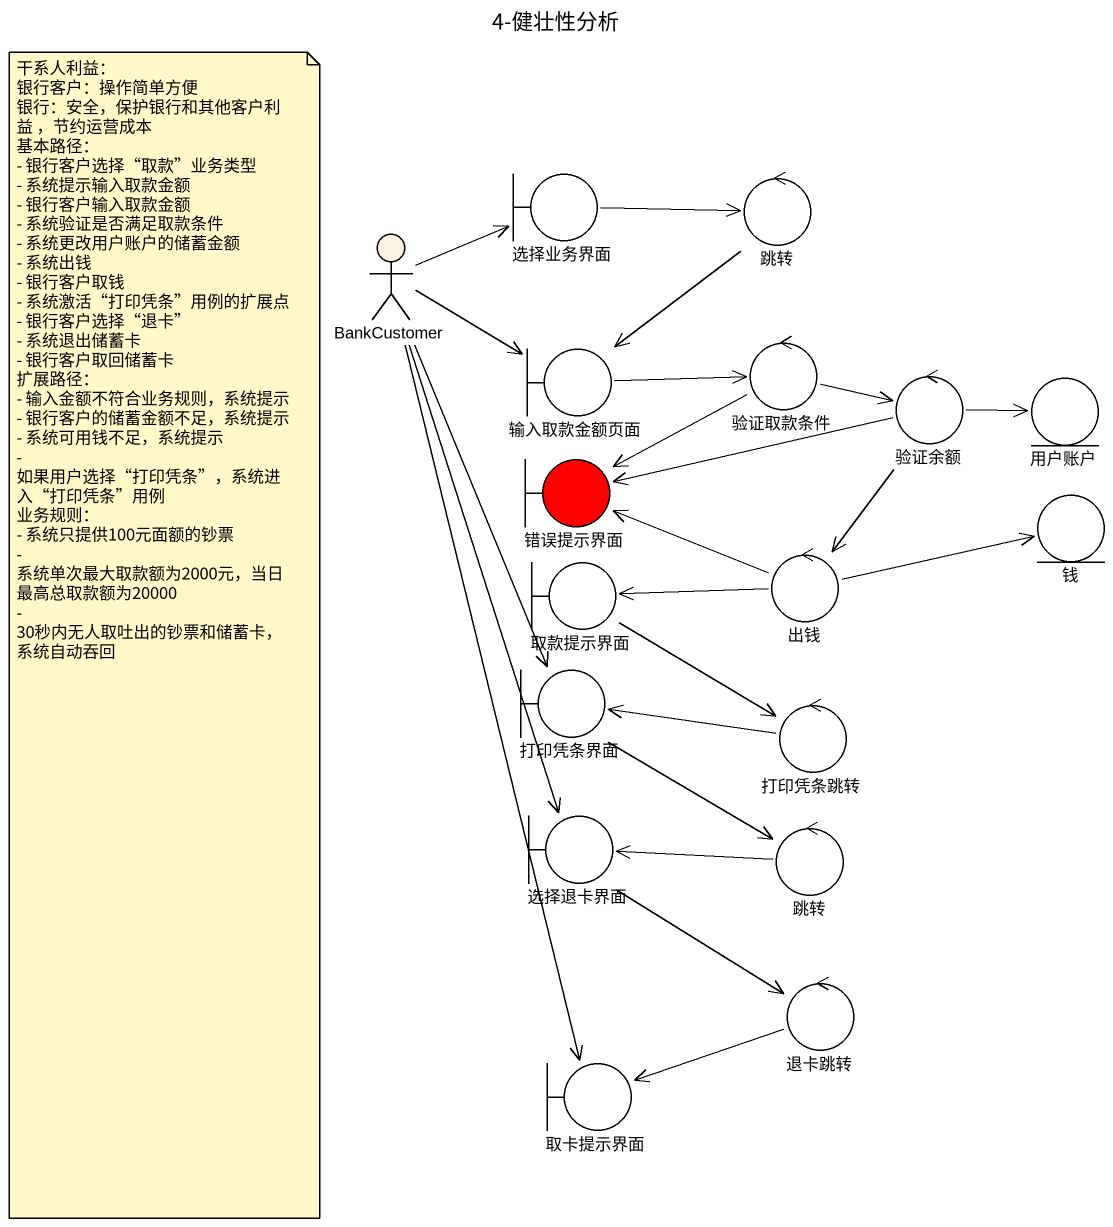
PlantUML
@startuml
title 4-健壮性分析
boundary 选择业务界面
control 跳转
actor BankCustomer #FCF2E3
boundary 输入取款金额页面
control 验证取款条件
control 验证余额
entity 用户账户
boundary 错误提示界面 #FF0000
entity 钱
boundary 取款提示界面
control 出钱
boundary 打印凭条界面
control 打印凭条跳转
boundary 选择退卡界面
control "跳转" as 跳转_2
control 退卡跳转
boundary 取卡提示界面
选择业务界面 -right-> 跳转
跳转 --> 输入取款金额页面
BankCustomer -right-> 选择业务界面
BankCustomer -right-> 输入取款金额页面
BankCustomer --> 打印凭条界面
BankCustomer --> 选择退卡界面
BankCustomer --> 取卡提示界面
输入取款金额页面 -right-> 验证取款条件
验证取款条件 -right-> 验证余额
验证取款条件 -left-> 错误提示界面
验证余额 -right-> 用户账户
验证余额 -left-> 错误提示界面
验证余额 --> 出钱
取款提示界面 --> 打印凭条跳转
出钱 -left-> 错误提示界面
出钱 -right-> 钱
出钱 -left-> 取款提示界面
打印凭条界面 --> 跳转_2
打印凭条跳转 -left-> 打印凭条界面
选择退卡界面 --> 退卡跳转
跳转_2 -left-> 选择退卡界面
退卡跳转 -left-> 取卡提示界面
note as N1
  干系人利益：
  银行客户：操作简单方便
  银行：安全，保护银行和其他客户利益 ，节约运营成本
  基本路径：
  - 银行客户选择“取款”业务类型
  - 系统提示输入取款金额
  - 银行客户输入取款金额
  - 系统验证是否满足取款条件
  - 系统更改用户账户的储蓄金额
  - 系统出钱
  - 银行客户取钱
  - 系统激活“打印凭条”用例的扩展点
  - 银行客户选择“退卡”
  - 系统退出储蓄卡
  - 银行客户取回储蓄卡
  扩展路径：
  - 输入金额不符合业务规则，系统提示
  - 银行客户的储蓄金额不足，系统提示
  - 系统可用钱不足，系统提示
  - 如果用户选择“打印凭条”，系统进入“打印凭条”用例
  业务规则：
  - 系统只提供100元面额的钞票
  - 系统单次最大取款额为2000元，当日最高总取款额为20000
  - 30秒内无人取吐出的钞票和储蓄卡，系统自动吞回
end note
@enduml
